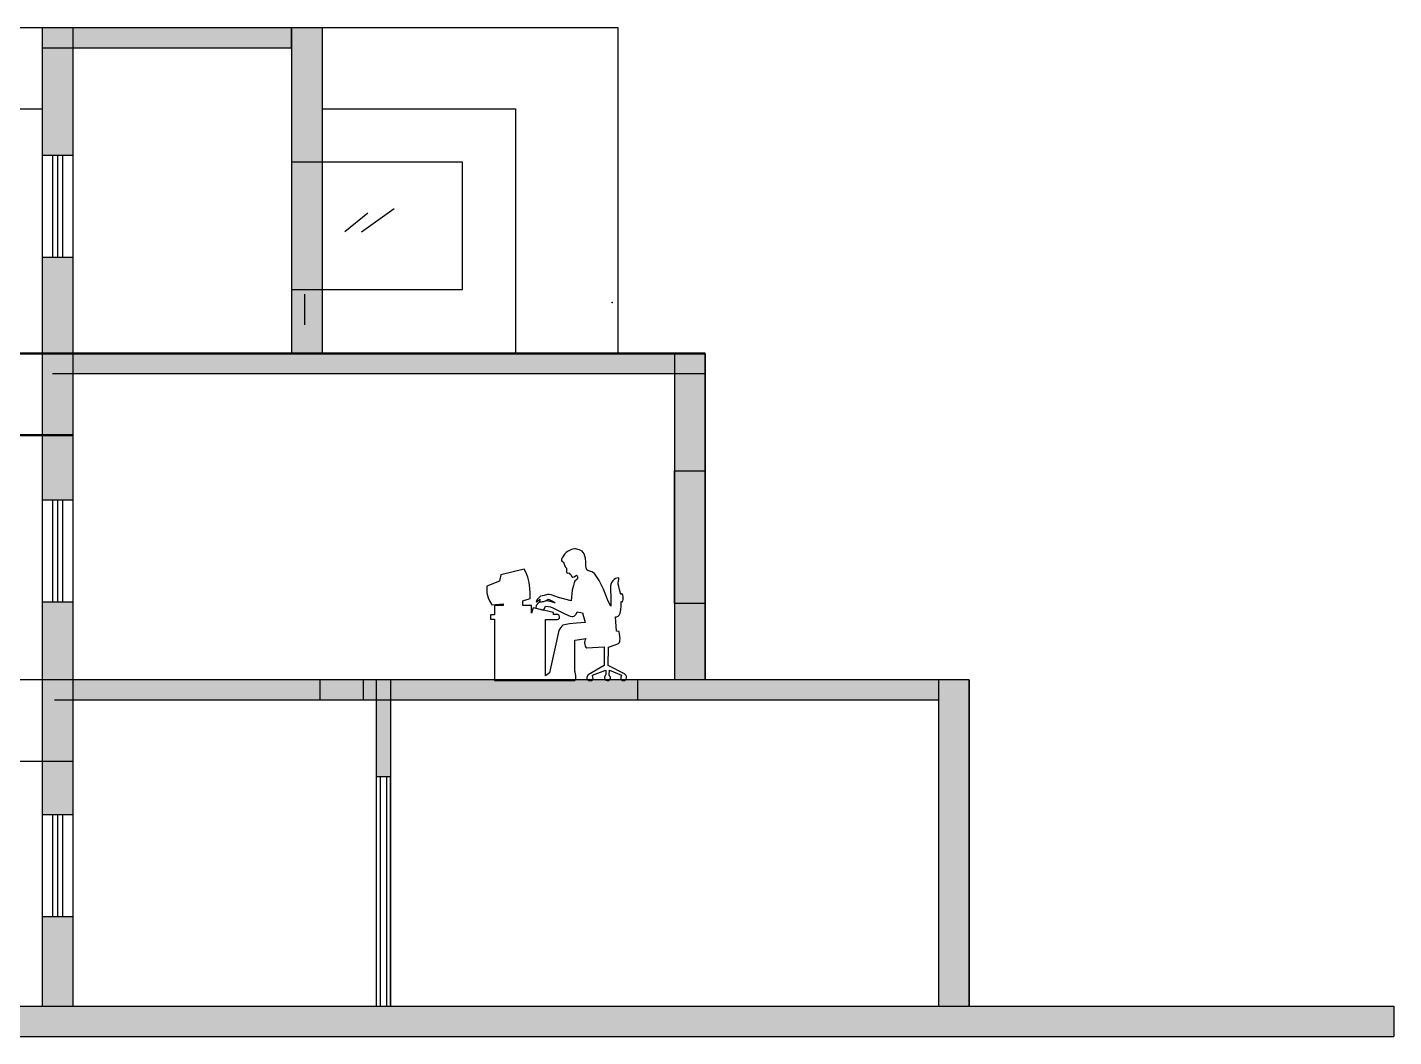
# Model space of a CAD drawing. Header units: metres. Extents: x -98 to 909, y -67 to 255.
# Drawn here: x -15.6 to -2.19, y 18.97 to 28.87 of the extents above; entities that cross this region are included whole.
import ezdxf

# ---------------------------------------------------------------- set-up
doc = ezdxf.new("R2010")
doc.units = ezdxf.units.M
doc.header["$MEASUREMENT"] = 0
doc.layers.get('0').update_dxf_attribs({"color": 160})
doc.layers.add('bo', color=7, linetype='Continuous')

# ---------------------------------------------------------------- blocks, each defined once
blk = doc.blocks.new('person-30')
at = {"color": 0, "linetype": 'ByBlock'}
for p, q in [((0.687, 1.241), (0.664, 1.203)), ((0.702, 1.257), (0.687, 1.241)), ((0.717, 1.267), (0.702, 1.257)), ((0.749, 1.282), (0.717, 1.267)), ((0.767, 1.289), (0.749, 1.282)), ((0.785, 1.291), (0.767, 1.289)), ((0.795, 1.291), (0.785, 1.291)), ((0.831, 1.284), (0.795, 1.291)), ((0.847, 1.277), (0.831, 1.284)), ((0.86, 1.269), (0.847, 1.277)), ((0.871, 1.257), (0.86, 1.269)), ((0.879, 1.243), (0.871, 1.257)), ((0.888, 1.219), (0.879, 1.243)), ((0.892, 1.2), (0.888, 1.219)), ((0.293, 1.094), (0.063, 1.038)), ((0.307, 1.064), (0.293, 1.094)), ((0.664, 1.203), (0.659, 1.19)), ((0.659, 1.19), (0.659, 1.178)), ((0.659, 1.178), (0.664, 1.169)), ((0.664, 1.169), (0.672, 1.164)), ((0.672, 1.164), (0.679, 1.162)), ((0.679, 1.162), (0.679, 1.162)), ((0.679, 1.162), (0.695, 1.115)), ((0.695, 1.115), (0.708, 1.104)), ((0.708, 1.104), (0.708, 1.06)), ((0.897, 1.162), (0.892, 1.2)), ((0.898, 1.125), (0.897, 1.162)), ((0.899, 1.107), (0.898, 1.125)), ((0.907, 1.086), (0.899, 1.107)), ((0.916, 1.079), (0.907, 1.086)), ((0.956, 1.066), (0.916, 1.079)), ((0.048, 0.975), (-0.075, 0.926)), ((0.063, 1.038), (0.048, 0.975)), ((0.326, 1.013), (0.307, 1.064)), ((0.34, 0.962), (0.326, 1.013)), ((0.344, 0.934), (0.34, 0.962)), ((0.708, 1.06), (0.713, 1.056)), ((0.713, 1.056), (0.721, 1.055)), ((0.721, 1.055), (0.732, 1.057)), ((0.732, 1.057), (0.735, 1.046)), ((0.735, 1.046), (0.738, 1.045)), ((0.738, 1.045), (0.744, 1.046)), ((0.744, 1.046), (0.744, 1.04)), ((0.744, 1.04), (0.748, 1.036)), ((0.748, 1.036), (0.754, 1.035)), ((0.754, 1.035), (0.756, 1.028)), ((0.756, 1.028), (0.76, 1.019)), ((0.76, 1.019), (0.763, 1.016)), ((0.763, 1.016), (0.77, 1.015)), ((0.77, 1.015), (0.783, 1.018)), ((0.782, 0.959), (0.774, 0.933)), ((0.789, 0.975), (0.782, 0.959)), ((0.783, 1.018), (0.805, 1.035)), ((0.81, 0.994), (0.789, 0.975)), ((0.805, 1.035), (0.812, 1.026)), ((0.815, 1.004), (0.81, 0.994)), ((0.812, 1.026), (0.816, 1.016)), ((0.817, 1.01), (0.815, 1.004)), ((0.816, 1.016), (0.817, 1.01)), ((0.973, 1.058), (0.956, 1.066)), ((0.981, 1.052), (0.973, 1.058)), ((1.026, 0.981), (0.981, 1.052)), ((1.051, 0.935), (1.026, 0.981)), ((1.144, 0.953), (1.139, 0.931)), ((1.149, 0.963), (1.144, 0.953)), ((1.161, 0.979), (1.149, 0.963)), ((1.174, 0.991), (1.161, 0.979)), ((1.189, 1), (1.174, 0.991)), ((1.202, 1.005), (1.189, 1)), ((1.216, 1.007), (1.202, 1.005)), ((1.215, 0.96), (1.218, 0.976)), ((1.215, 0.947), (1.215, 0.96)), ((1.219, 0.924), (1.215, 0.947)), ((1.22, 1.005), (1.216, 1.007)), ((1.218, 0.976), (1.222, 0.992)), ((1.222, 1), (1.22, 1.005)), ((1.222, 0.992), (1.222, 1)), ((-0.075, 0.926), (-0.076, 0.895)), ((-0.076, 0.895), (-0.074, 0.864)), ((-0.074, 0.864), (-0.071, 0.847)), ((-0.071, 0.847), (-0.062, 0.813)), ((-0.062, 0.813), (-0.049, 0.782)), ((0.279, 0.784), (0.349, 0.805)), ((0.347, 0.907), (0.344, 0.934)), ((0.35, 0.856), (0.347, 0.907)), ((0.349, 0.805), (0.35, 0.856)), ((0.452, 0.827), (0.42, 0.796)), ((0.488, 0.836), (0.452, 0.827)), ((0.522, 0.844), (0.488, 0.836)), ((0.536, 0.844), (0.522, 0.844)), ((0.556, 0.84), (0.536, 0.844)), ((0.629, 0.815), (0.556, 0.84)), ((0.692, 0.798), (0.629, 0.815)), ((0.755, 0.817), (0.752, 0.784)), ((0.764, 0.888), (0.755, 0.817)), ((0.774, 0.933), (0.764, 0.888)), ((1.069, 0.897), (1.051, 0.935)), ((1.092, 0.839), (1.069, 0.897)), ((1.117, 0.78), (1.092, 0.839)), ((1.139, 0.931), (1.139, 0.919)), ((1.139, 0.919), (1.143, 0.791)), ((1.226, 0.892), (1.219, 0.924)), ((1.24, 0.846), (1.226, 0.892)), ((1.247, 0.85), (1.24, 0.846)), ((1.25, 0.85), (1.247, 0.85)), ((1.255, 0.849), (1.25, 0.85)), ((1.259, 0.842), (1.255, 0.849)), ((1.263, 0.821), (1.259, 0.842)), ((1.263, 0.796), (1.263, 0.821)), ((-0.049, 0.782), (-0.03, 0.751)), ((-0.03, 0.751), (-0.026, 0.744)), ((-0.026, 0.744), (0.086, 0.752)), ((0, 0.737), (0, 0.645)), ((0.086, 0.737), (0, 0.737)), ((0.086, 0.752), (0.086, 0.737)), ((0.279, 0.737), (0.279, 0.784)), ((0.362, 0.737), (0.279, 0.737)), ((0.362, 0.66), (0.362, 0.737)), ((0.379, 0.715), (0.362, 0.66)), ((0.579, 0.668), (0.379, 0.715)), ((0.408, 0.737), (0.407, 0.71)), ((0.407, 0.71), (0.48, 0.691)), ((0.437, 0.767), (0.408, 0.737)), ((0.42, 0.796), (0.409, 0.773)), ((0.409, 0.773), (0.412, 0.772)), ((0.412, 0.772), (0.42, 0.775)), ((0.42, 0.775), (0.446, 0.799)), ((0.521, 0.784), (0.437, 0.767)), ((0.446, 0.799), (0.441, 0.769)), ((0.441, 0.769), (0.486, 0.777)), ((0.48, 0.691), (0.494, 0.713)), ((0.486, 0.777), (0.513, 0.79)), ((0.494, 0.713), (0.502, 0.73)), ((0.502, 0.73), (0.528, 0.728)), ((0.513, 0.79), (0.527, 0.798)), ((0.597, 0.763), (0.521, 0.784)), ((0.527, 0.798), (0.536, 0.796)), ((0.528, 0.728), (0.551, 0.724)), ((0.536, 0.796), (0.577, 0.775)), ((0.551, 0.724), (0.574, 0.715)), ((0.574, 0.715), (0.69, 0.656)), ((0.577, 0.775), (0.597, 0.763)), ((0.752, 0.784), (0.692, 0.798)), ((0.801, 0.651), (0.812, 0.675)), ((0.812, 0.675), (0.813, 0.676)), ((0.813, 0.676), (0.865, 0.666)), ((1.143, 0.73), (1.117, 0.78)), ((1.143, 0.791), (1.143, 0.73)), ((1.234, 0.66), (1.238, 0.677)), ((1.238, 0.677), (1.241, 0.695)), ((1.241, 0.695), (1.243, 0.733)), ((1.242, 0.777), (1.249, 0.774)), ((1.242, 0.774), (1.242, 0.777)), ((1.243, 0.733), (1.242, 0.774)), ((1.249, 0.774), (1.252, 0.774)), ((1.252, 0.774), (1.257, 0.776)), ((1.257, 0.776), (1.261, 0.782)), ((1.261, 0.782), (1.263, 0.796)), ((-0.04, 0.645), (-0.04, 0.603)), ((0, 0.645), (-0.04, 0.645)), ((-0.04, 0.603), (0, 0.603)), ((0, 0.603), (0, 0)), ((0.5, 0.047), (0.502, 0.6)), ((0.502, 0.6), (0.62, 0.6)), ((0.579, 0.648), (0.579, 0.668)), ((0.621, 0.648), (0.579, 0.648)), ((0.62, 0.6), (0.629, 0.603)), ((0.628, 0.645), (0.621, 0.648)), ((0.635, 0.637), (0.628, 0.645)), ((0.629, 0.603), (0.636, 0.61)), ((0.638, 0.626), (0.635, 0.637)), ((0.636, 0.61), (0.638, 0.614)), ((0.638, 0.614), (0.638, 0.626)), ((0.672, 0.543), (0.662, 0.535)), ((0.687, 0.548), (0.672, 0.543)), ((0.735, 0.557), (0.687, 0.548)), ((0.69, 0.656), (0.744, 0.631)), ((0.806, 0.564), (0.735, 0.557)), ((0.744, 0.631), (0.762, 0.628)), ((0.762, 0.628), (0.77, 0.628)), ((0.77, 0.628), (0.781, 0.631)), ((0.781, 0.631), (0.79, 0.638)), ((0.79, 0.638), (0.801, 0.651)), ((0.891, 0.569), (0.806, 0.564)), ((0.865, 0.666), (0.891, 0.569)), ((1.189, 0.625), (1.2, 0.626)), ((1.199, 0.485), (1.189, 0.625)), ((1.2, 0.626), (1.214, 0.633)), ((1.214, 0.633), (1.225, 0.643)), ((1.225, 0.643), (1.234, 0.66)), ((0.631, 0.49), (0.54, 0.075)), ((0.641, 0.507), (0.631, 0.49)), ((0.662, 0.535), (0.641, 0.507)), ((0.789, 0.396), (0.899, 0.413)), ((0.899, 0.413), (0.891, 0.402)), ((1.225, 0.48), (1.199, 0.485)), ((1.228, 0.457), (1.225, 0.48)), ((1.232, 0.412), (1.228, 0.457)), ((1.231, 0.394), (1.232, 0.412)), ((0.789, 0.092), (0.789, 0.396)), ((0.886, 0.39), (0.884, 0.374)), ((0.884, 0.374), (0.886, 0.352)), ((0.891, 0.402), (0.886, 0.39)), ((0.886, 0.352), (0.891, 0.337)), ((0.891, 0.337), (0.898, 0.328)), ((0.898, 0.328), (0.907, 0.323)), ((0.907, 0.323), (1.076, 0.331)), ((1.076, 0.331), (1.076, 0.148)), ((1.117, 0.148), (1.118, 0.329)), ((1.118, 0.329), (1.186, 0.352)), ((1.186, 0.352), (1.217, 0.365)), ((1.217, 0.365), (1.225, 0.371)), ((1.225, 0.371), (1.229, 0.38)), ((1.229, 0.38), (1.231, 0.394)), ((1.076, 0.148), (0.918, 0.057)), ((1.275, 0.067), (1.117, 0.148)), ((0, 0), (0.789, 0)), ((0.54, 0.075), (0.5, 0.047)), ((0.791, 0.083), (0.789, 0.092)), ((0.789, 0), (0.795, 0.007)), ((0.798, 0.051), (0.791, 0.083)), ((0.795, 0.007), (0.798, 0.017)), ((0.8, 0.031), (0.798, 0.051)), ((0.798, 0.017), (0.8, 0.031)), ((0.908, 0.035), (0.906, 0.024)), ((0.906, 0.024), (0.908, 0.013)), ((0.918, 0.057), (0.908, 0.035)), ((0.908, 0.013), (0.915, 0.006)), ((0.915, 0.006), (0.924, 0.002)), ((0.924, 0.002), (0.941, 0)), ((0.941, 0), (0.952, 0.002)), ((0.952, 0.002), (0.961, 0.007)), ((0.961, 0.007), (0.967, 0.016)), ((0.962, 0.052), (1.093, 0.103)), ((0.966, 0.031), (0.962, 0.052)), ((0.967, 0.016), (0.966, 0.031)), ((1.082, 0.043), (1.08, 0.033)), ((1.08, 0.033), (1.08, 0.027)), ((1.08, 0.027), (1.083, 0.015)), ((1.087, 0.051), (1.082, 0.043)), ((1.083, 0.015), (1.09, 0.006)), ((1.094, 0.058), (1.087, 0.051)), ((1.09, 0.006), (1.094, 0.003)), ((1.093, 0.103), (1.094, 0.058)), ((1.094, 0.003), (1.107, 0)), ((1.107, 0), (1.12, 0.002)), ((1.12, 0.002), (1.128, 0.006)), ((1.124, 0.052), (1.128, 0.101)), ((1.125, 0.052), (1.124, 0.052)), ((1.135, 0.039), (1.125, 0.052)), ((1.128, 0.101), (1.246, 0.052)), ((1.128, 0.006), (1.132, 0.01)), ((1.132, 0.01), (1.137, 0.019)), ((1.137, 0.029), (1.135, 0.039)), ((1.137, 0.019), (1.137, 0.029)), ((1.241, 0.035), (1.24, 0.025)), ((1.24, 0.025), (1.241, 0.019)), ((1.246, 0.052), (1.241, 0.035)), ((1.241, 0.019), (1.246, 0.009)), ((1.246, 0.009), (1.256, 0.002)), ((1.256, 0.002), (1.267, 0)), ((1.267, 0), (1.277, 0.001)), ((1.289, 0.052), (1.275, 0.067)), ((1.277, 0.001), (1.287, 0.006)), ((1.287, 0.006), (1.293, 0.015)), ((1.295, 0.04), (1.289, 0.052)), ((1.293, 0.015), (1.296, 0.026)), ((1.296, 0.033), (1.295, 0.04)), ((1.296, 0.026), (1.296, 0.033))]:
    blk.add_line(p, q, dxfattribs=at)

msp = doc.modelspace()

# ---------------------------------------------------------------- hatches: boundary and pattern name
at = {"layer": 'bo'}
h = msp.add_hatch(color=256, dxfattribs=at)
h.paths.add_polyline_path([(-15.14953, 26.61032), (-15.44953, 26.61032), (-15.44953, 25.6653), (-15.14953, 25.6653)])
h.paths.add_polyline_path([(-12.70185, 26.29435), (-13.00185, 26.29435), (-13.00185, 25.6653), (-12.70185, 25.6653)])
h.paths.add_polyline_path([(-12.70185, 27.54435), (-13.00185, 27.54435), (-13.00185, 26.29435), (-12.70185, 26.29435)])
h.paths.add_polyline_path([(-12.70185, 28.8653), (-13.00185, 28.8653), (-13.00185, 28.6653), (-13.00185, 27.54435), (-12.70185, 27.54435)])
h.paths.add_polyline_path([(-15.14953, 28.6653), (-15.44953, 28.6653), (-15.44953, 27.61032), (-15.14953, 27.61032)])
h.paths.add_polyline_path([(-15.14953, 28.8653), (-15.44953, 28.8653), (-15.44953, 28.6653), (-15.14953, 28.6653)])
for points in [[(-13.00185, 28.6653), (-13.00185, 28.8653), (-15.14953, 28.8653), (-15.14953, 28.6653)], [(-9.24514, 23.2153), (-8.94514, 23.2153), (-8.94514, 24.5153), (-9.24514, 24.5153)], [(-2.18797, 18.9653), (-2.18797, 19.2653), (-41.37681, 19.2653), (-41.37681, 18.9653)]]:
    msp.add_hatch(color=256, dxfattribs=at).paths.add_polyline_path(points)
h = msp.add_hatch(color=256, dxfattribs=at)
h.paths.add_polyline_path([(-9.24514, 22.4653), (-8.94514, 22.4653), (-8.94514, 23.2153), (-9.24514, 23.2153)])
h.paths.add_polyline_path([(-8.94514, 25.4653), (-9.24514, 25.4653), (-9.24514, 24.5153), (-8.94514, 24.5153)])
h.paths.add_polyline_path([(-8.94514, 25.4653), (-8.94514, 25.6653), (-9.24514, 25.6653), (-9.24514, 25.4653)])
h.paths.add_polyline_path([(-9.24514, 25.4653), (-9.24514, 25.6653), (-15.14953, 25.6653), (-15.14953, 25.4653)])
h.paths.add_polyline_path([(-15.44953, 25.6653), (-15.44953, 24.8653), (-15.14953, 24.8653), (-15.14953, 25.6653)])
h.paths.add_polyline_path([(-15.14953, 24.8653), (-15.44953, 24.8653), (-15.44953, 24.22962), (-15.14953, 24.22962)])
h = msp.add_hatch(color=256, dxfattribs=at)
h.paths.add_polyline_path([(-15.14953, 20.14498), (-15.44953, 20.14498), (-15.44953, 19.2653), (-15.14953, 19.2653)])
h.paths.add_polyline_path([(-15.14953, 21.6653), (-15.44953, 21.6653), (-15.44953, 21.14498), (-15.14953, 21.14498)])
h.paths.add_polyline_path([(-15.14953, 22.4653), (-15.44953, 22.4653), (-15.44953, 21.6653), (-15.14953, 21.6653)])
h.paths.add_polyline_path([(-15.14953, 23.22962), (-15.44953, 23.22962), (-15.44953, 22.4653), (-15.14953, 22.4653)])
h.paths.add_polyline_path([(-12.72399, 22.4653), (-15.14953, 22.4653), (-15.14953, 22.2653), (-12.72399, 22.2653)])
h.paths.add_polyline_path([(-12.29973, 22.4653), (-12.72399, 22.4653), (-12.72399, 22.2653), (-12.29973, 22.2653)])
h.paths.add_polyline_path([(-12.17283, 22.4653), (-12.29973, 22.4653), (-12.29973, 22.2653), (-12.17283, 22.2653)])
h.paths.add_polyline_path([(-12.03141, 22.4653), (-12.17283, 22.4653), (-12.17283, 22.2653), (-12.03141, 22.2653)])
h.paths.add_polyline_path([(-12.03141, 22.2653), (-12.17283, 22.2653), (-12.17283, 21.5153), (-12.03141, 21.5153)])
h.paths.add_polyline_path([(-9.60918, 22.4653), (-12.03141, 22.4653), (-12.03141, 22.2653), (-9.60918, 22.2653)])
h = msp.add_hatch(color=256, dxfattribs=at)
h.paths.add_polyline_path([(-6.65454, 22.4653), (-9.60918, 22.4653), (-9.60918, 22.2653), (-6.65454, 22.2653)])
h.paths.add_polyline_path([(-6.35454, 22.4653), (-6.65454, 22.4653), (-6.65454, 22.2653), (-6.65454, 19.2653), (-6.35454, 19.2653)])

# ---------------------------------------------------------------- linework, layer by layer
at = {"layer": 'bo', "lineweight": 30}
for p, q in [((-28.60043, 28.8653), (-15.44953, 28.8653)), ((-12.70185, 28.8653), (-9.80211, 28.8653)), ((-9.80211, 28.8653), (-9.80211, 25.6653)), ((-28.60043, 28.0653), (-15.44953, 28.0653)), ((-12.70185, 28.0653), (-10.80211, 28.0653))]:
    msp.add_line(p, q, dxfattribs=at)
at = {"layer": 'bo'}
for p, q in [((-15.44953, 28.8653), (-15.44953, 25.6653)), ((-15.44953, 28.8653), (-13.00185, 28.8653)), ((-15.14953, 28.8653), (-15.14953, 25.6653)), ((-13.00185, 28.8653), (-13.00185, 25.6653)), ((-13.00185, 28.8653), (-12.70185, 28.8653)), ((-13.00185, 28.6653), (-13.00185, 28.8653)), ((-13.00185, 28.6653), (-13.00185, 28.8653)), ((-12.70185, 28.8653), (-12.70185, 25.6653)), ((-15.44953, 28.6653), (-13.00185, 28.6653)), ((-10.80211, 25.6653), (-10.80211, 28.0653)), ((-15.44953, 27.61032), (-15.14953, 27.61032)), ((-15.34953, 27.61032), (-15.34953, 26.61032)), ((-15.29953, 27.61032), (-15.29953, 26.61032)), ((-15.24953, 27.61032), (-15.24953, 26.61032)), ((-11.32662, 27.54435), (-13.00185, 27.54435)), ((-11.32662, 26.29435), (-11.32662, 27.54435)), ((-11.99664, 27.08619), (-12.3168, 26.85642)), ((-12.25256, 27.0418), (-12.47886, 26.86103)), ((-15.44953, 26.61032), (-15.14953, 26.61032)), ((-13.00185, 26.29435), (-11.32662, 26.29435)), ((-12.87422, 26.24805), (-12.87422, 25.94805)), ((-15.44953, 25.6653), (-15.44953, 22.4653)), ((-15.14953, 25.6653), (-15.14953, 22.4653)), ((-9.80211, 25.6653), (-10.80211, 25.6653)), ((-9.24514, 25.6653), (-9.24514, 22.4653)), ((-8.94514, 25.6653), (-8.94514, 22.4653)), ((-8.94514, 22.4653), (-8.94514, 25.6653)), ((-8.94514, 25.4653), (-15.34948, 25.4653)), ((-9.24514, 23.2153), (-9.24514, 24.5153)), ((-9.24514, 24.5153), (-8.94514, 24.5153)), ((-15.44953, 24.22962), (-15.14953, 24.22962)), ((-15.34953, 24.22962), (-15.34953, 23.22962)), ((-15.29953, 24.22962), (-15.29953, 23.22962)), ((-15.24953, 24.22962), (-15.24953, 23.22962)), ((-15.44953, 23.22962), (-15.14953, 23.22962)), ((-8.94514, 23.2153), (-9.24514, 23.2153)), ((-8.94514, 22.4653), (-8.94514, 23.2153)), ((-6.35454, 22.4653), (-37.47467, 22.4653)), ((-15.44953, 22.4653), (-15.44953, 19.2653)), ((-15.14953, 22.4653), (-15.14953, 19.2653)), ((-12.72399, 22.4653), (-12.72399, 22.2653)), ((-12.29973, 22.4653), (-12.29973, 22.2653)), ((-12.17283, 22.4653), (-12.17283, 19.2653)), ((-12.03141, 22.4653), (-12.03141, 19.2653)), ((-9.60918, 22.4653), (-9.60918, 22.2653)), ((-6.65454, 22.4653), (-6.65454, 19.2653)), ((-6.35454, 22.4653), (-6.35454, 19.2653)), ((-6.35454, 19.2653), (-6.35454, 22.4653)), ((-6.65454, 22.2653), (-15.32827, 22.2653)), ((-15.14953, 21.6653), (-21.3839, 21.6653)), ((-12.03141, 21.5153), (-12.17283, 21.5153)), ((-12.13212, 21.5153), (-12.13212, 19.2653)), ((-12.07212, 21.5153), (-12.07212, 19.2653)), ((-12.03141, 19.2653), (-12.03141, 21.5153)), ((-15.44953, 21.14498), (-15.14953, 21.14498)), ((-15.34953, 21.14498), (-15.34953, 20.14498)), ((-15.29953, 21.14498), (-15.29953, 20.14498)), ((-15.24953, 21.14498), (-15.24953, 20.14498)), ((-15.44953, 20.14498), (-15.14953, 20.14498)), ((-41.37681, 19.2653), (-2.18797, 19.2653)), ((-2.18797, 19.2653), (-2.18797, 18.9653)), ((-41.37681, 18.9653), (-2.18797, 18.9653))]:
    msp.add_line(p, q, dxfattribs=at)
at = {"layer": 'bo', "lineweight": 50}
for p, q in [((-8.94514, 25.6653), (-32.70202, 25.6653)), ((-15.14953, 24.8653), (-30.43293, 24.8653))]:
    msp.add_line(p, q, dxfattribs=at)
at = {"layer": 'bo'}
msp.add_point((-9.85648, 26.1653), dxfattribs=at)

# ---------------------------------------------------------------- block references
msp.add_blockref('person-30', (-11.01143, 22.45774), dxfattribs=at)

doc.saveas('drawing.dxf')
